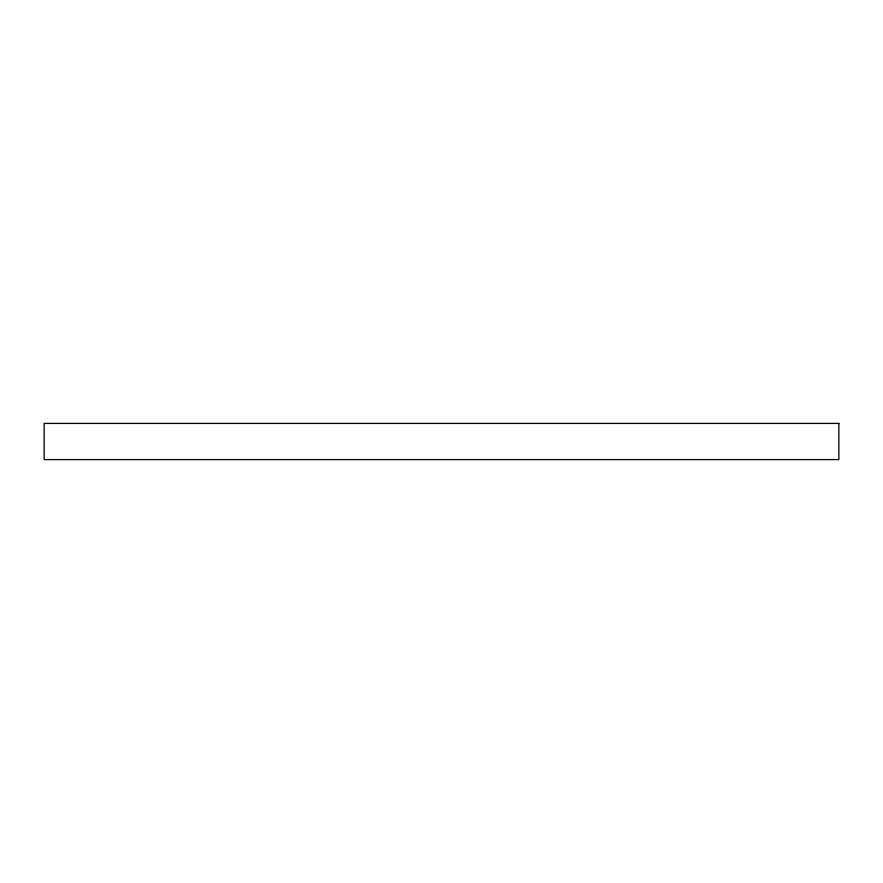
<?xml version="1.0" encoding="UTF-8"?>
<svg xmlns="http://www.w3.org/2000/svg" width="883" height="883" viewBox="0 0 883 883"><rect width="100%" height="100%" fill="white"/><g stroke="black" fill="none" stroke-linecap="round" stroke-linejoin="round"><path stroke-width="1.32" d="M838.85 423.41L44.15 423.41L44.15 459.59L838.85 459.59L838.85 423.41"/></g></svg>
